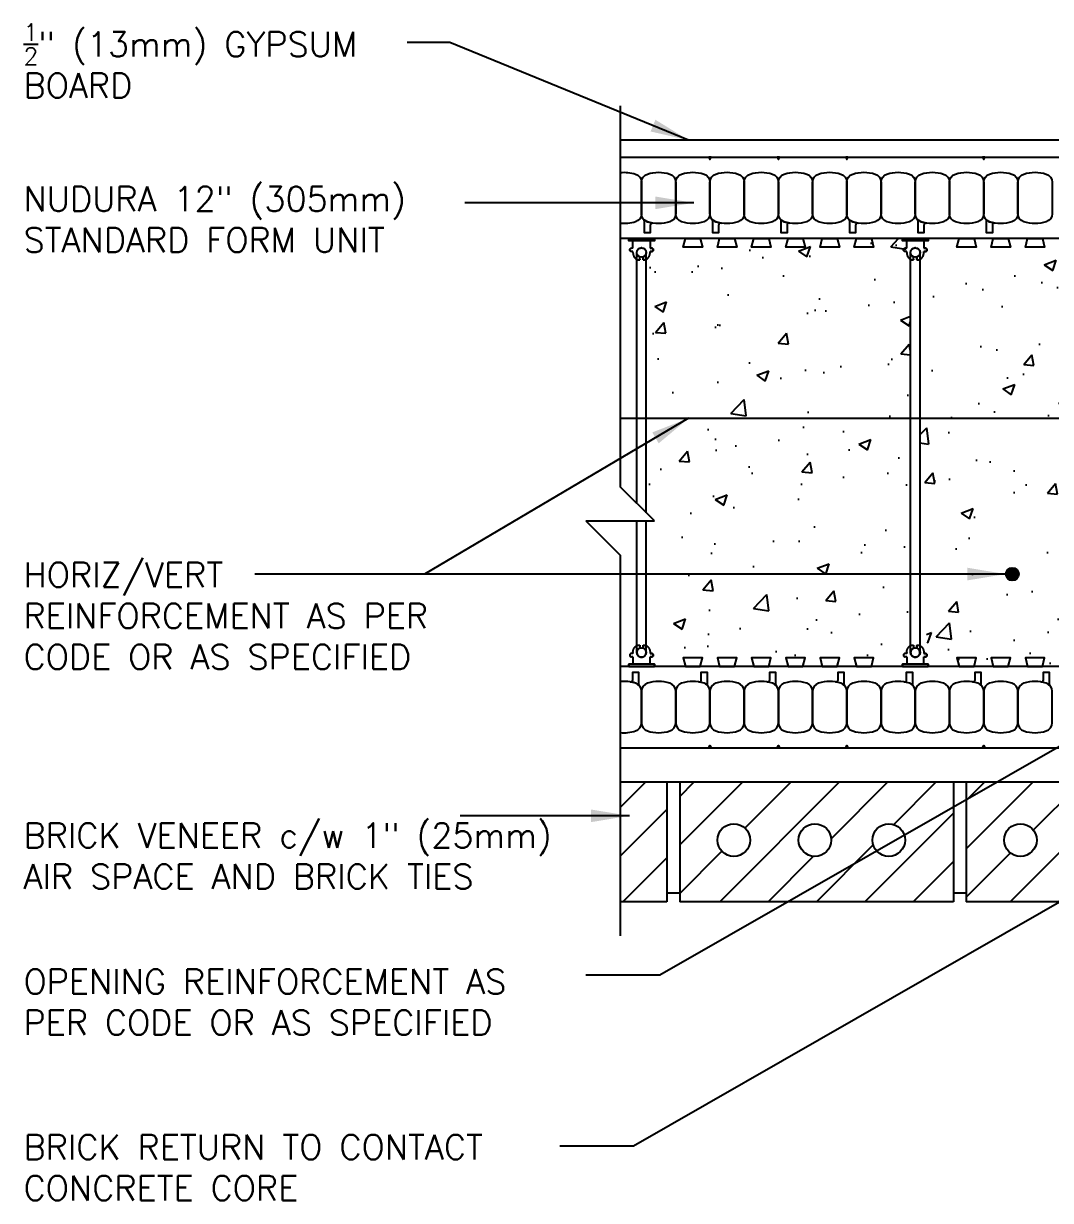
# Model space of a CAD drawing. Header units: inches. Extents: x 2870.9 to 2928.1, y 410.3 to 474.3.
# Drawn here: x 2870.89 to 2900.9, y 436 to 470.39 of the extents above; entities that cross this region are included whole.
import ezdxf

# ---------------------------------------------------------------- set-up
doc = ezdxf.new("R2010")
doc.units = ezdxf.units.IN
doc.header["$LTSCALE"] = 0.5
doc.header["$MEASUREMENT"] = 0
doc.layers.get('0').update_dxf_attribs({"linetype": 'CONTINUOUS'})
for name, color, linetype in [('HATCH', 12, 'CONTINUOUS'), ('LINE18', 9, 'CONTINUOUS'), ('line25', 2, 'CONTINUOUS'), ('LINE50', 5, 'CONTINUOUS'), ('LINE65', 3, 'CONTINUOUS'), ('LINE9', 9, 'CONTINUOUS'), ('TEXT', 4, 'CONTINUOUS')]:
    doc.layers.add(name, color=color, linetype=linetype)
doc.styles.add('DIM', font='romans.shx', dxfattribs={"width": 0.7})
doc.styles.get("Standard").update_dxf_attribs({"font": 'romans.shx'})
doc.dimstyles.new('ext_12', dxfattribs={"dimscale": 12, "dimtxt": 0.09375, "dimasz": 0.09375, "dimexe": 0.09375, "dimexo": 0.0625, "dimgap": 0.0625, "dimtad": 1, "dimdec": 1, "dimzin": 3, "dimdsep": 46, "dimlunit": 4, "dimtxsty": 'DIM', "dimcen": 0.09, "dimdle": 0.09375, "dimclrt": 4, "dimadec": 0, "dimazin": 0, "dimtfac": 1, "dimtdec": 1, "dimtmove": 2, "dimatfit": 3, "dimfxl": 0, "dimfrac": 2, "dimtolj": 1, "dimtzin": 0, "dimarcsym": 0})

# ---------------------------------------------------------------- blocks, each defined once
blk = doc.blocks.new('Connector')
blk.add_point((0.271, 0))
at = {"layer": 'LINE9'}
for p, q in [((0, 0.375), (0, -0.375)), ((0.062, -0.375), (0.062, 0.375)), ((0.281, 0.25), (0.062, 0.25))]:
    blk.add_line(p, q, dxfattribs=at)
for points, weights in [([(0.007, 0.375), (0.004, 0.375), (0, 0.375)], [1, 0.972587069138, 0.950305488115]), ([(0.327, 0.343), (0.308, 0.343), (0.281, 0.317), (0.281, 0.297)], [1, 0.85355339, 0.85355339, 1]), ([(0.328, 0.343), (0.327, 0.343), (0.327, 0.343)], [1, 0.70710678, 1]), ([(0.375, 0.297), (0.375, 0.317), (0.348, 0.343), (0.329, 0.343)], [1, 0.85355339, 0.85355339, 1]), ([(0.406, 0.25), (0.546, 0.25), (0.619, 0.131)], [0.958404415409, 0.794674173519, 0.864651571113]), ([(0.619, 0.052), (0.612, 0.049), (0.604, 0.049)], [0.83615024178, 0.892081430621, 1]), ([(0.281, -0.297), (0.281, -0.317), (0.308, -0.343), (0.327, -0.343)], [1, 0.85355339, 0.85355339, 1]), ([(0.327, -0.343), (0.281, -0.343), (0.281, -0.297)], [1, 0.70710678, 1]), ([(0.329, -0.343), (0.348, -0.343), (0.375, -0.317), (0.375, -0.297)], [1, 0.85355339, 0.85355339, 1]), ([(0.375, -0.297), (0.375, -0.343), (0.329, -0.343)], [1, 0.70710678, 1]), ([(0.619, -0.131), (0.546, -0.25), (0.406, -0.25)], [0.864651574428, 0.794674169686, 0.958404415195]), ([(0.604, -0.049), (0.612, -0.049), (0.619, -0.052)], [1, 0.89208144177, 0.836150253337]), ([(0, -0.375), (0.004, -0.375), (0.007, -0.375)], [0.950305488115, 0.972587069138, 1])]:
    blk.add_rational_spline(points, weights, degree=2, dxfattribs=at)
for points, degree in [([(0, 0.375), (0.002, 0.375), (0.005, 0.375), (0.007, 0.375)], 3), ([(0.007, 0.375), (0.021, 0.375), (0.051, 0.375), (0.062, 0.375), (0.062, 0.375)], 3), ([(0.281, 0.25), (0.281, 0.297)], 1), ([(0.327, 0.343), (0.327, 0.343), (0.328, 0.343), (0.328, 0.343)], 3), ([(0.328, 0.343), (0.329, 0.343), (0.329, 0.343), (0.329, 0.343)], 3), ([(0.375, 0.25), (0.375, 0.297)], 1), ([(0.406, 0.25), (0.375, 0.25)], 1), ([(0.604, 0.049), (0.532, 0.049)], 1), ([(0.604, 0.049), (0.609, 0.049), (0.614, 0.05), (0.619, 0.052)], 3), ([(0.619, 0.131), (0.619, 0.052)], 1), ([(0.062, -0.25), (0.281, -0.25)], 1), ([(0.281, -0.297), (0.281, -0.25)], 1), ([(0.281, -0.25), (0.281, -0.297)], 1), ([(0.328, -0.343), (0.328, -0.343), (0.327, -0.343), (0.327, -0.343)], 3), ([(0.329, -0.343), (0.329, -0.343), (0.329, -0.343), (0.328, -0.343)], 3), ([(0.375, -0.25), (0.375, -0.297)], 1), ([(0.375, -0.297), (0.375, -0.25)], 1), ([(0.406, -0.25), (0.375, -0.25)], 1), ([(0.532, -0.049), (0.604, -0.049)], 1), ([(0.604, -0.049), (0.58, -0.049), (0.556, -0.049), (0.532, -0.049)], 3), ([(0.619, -0.052), (0.614, -0.05), (0.609, -0.049), (0.604, -0.049)], 3), ([(0.619, -0.052), (0.619, -0.131)], 1), ([(0.007, -0.375), (0.005, -0.375), (0.002, -0.375), (0, -0.375)], 3), ([(0.062, -0.375), (0.062, -0.375), (0.051, -0.375), (0.021, -0.375), (0.007, -0.375)], 3)]:
    blk.add_open_spline(points, degree=degree, dxfattribs=at)
for points, weights, knots in [([(0.062, 0.375), (0.062, 0.375), (0.046, 0.375), (0.03, 0.375), (0.007, 0.375)], [0.868718858569, 0.861102746415, 1, 0.861102734288, 0.868718859898], [0, 0, 0, 0.5, 0.5, 1, 1, 1]), ([(0.532, 0.049), (0.472, 0.203), (0.333, 0.113), (0.157, 0), (0.333, -0.113), (0.472, -0.203), (0.532, -0.049)], [0.899508922286, 0.599718215298, 1, 0.54226024, 1, 0.599718224335, 0.899508908749], [0, 0, 0, 0.318112, 0.318112, 0.681888, 0.681888, 1, 1, 1]), ([(0.007, -0.375), (0.03, -0.375), (0.046, -0.375), (0.062, -0.375), (0.062, -0.375)], [0.868718859319, 0.861102739573, 1, 0.861102742958, 0.868718858948], [0, 0, 0, 0.5, 0.5, 1, 1, 1])]:
    blk.add_rational_spline(points, weights, degree=2, knots=knots, dxfattribs=at)
for points in [[(0.406, 0.25), (0.406, 0.25), (0.406, 0.25), (0.406, 0.25), (0.406, 0.25), (0.406, 0.25), (0.406, 0.25)], [(0.406, 0.25), (0.406, 0.25), (0.406, 0.25), (0.406, 0.25), (0.406, 0.25), (0.406, 0.25), (0.406, 0.25)], [(0.406, 0.25), (0.406, 0.25), (0.406, 0.25), (0.406, 0.25), (0.406, 0.25), (0.406, 0.25), (0.406, 0.25)], [(0.406, 0.25), (0.406, 0.25), (0.406, 0.25), (0.406, 0.25), (0.406, 0.25), (0.406, 0.25), (0.406, 0.25)], [(0.406, 0.25), (0.406, 0.25), (0.406, 0.25), (0.406, 0.25), (0.406, 0.25), (0.406, 0.25), (0.406, 0.25)], [(0.406, 0.25), (0.406, 0.25), (0.406, 0.25), (0.406, 0.25), (0.406, 0.25), (0.406, 0.25), (0.406, 0.25)], [(0.406, 0.25), (0.406, 0.25), (0.406, 0.25), (0.406, 0.25), (0.406, 0.25), (0.406, 0.25), (0.406, 0.25)], [(0.406, 0.25), (0.406, 0.25), (0.406, 0.25), (0.406, 0.25), (0.406, 0.25), (0.406, 0.25), (0.406, 0.25)], [(0.406, 0.25), (0.406, 0.25), (0.406, 0.25), (0.406, 0.25), (0.406, 0.25), (0.406, 0.25), (0.406, 0.25)], [(0.406, 0.25), (0.406, 0.25), (0.406, 0.25), (0.406, 0.25), (0.406, 0.25), (0.406, 0.25), (0.406, 0.25)], [(0.406, 0.25), (0.406, 0.25), (0.406, 0.25), (0.406, 0.25), (0.406, 0.25), (0.406, 0.25), (0.406, 0.25)], [(0.406, 0.25), (0.406, 0.25), (0.406, 0.25), (0.406, 0.25), (0.406, 0.25), (0.406, 0.25), (0.406, 0.25)], [(0.406, 0.25), (0.406, 0.25), (0.406, 0.25), (0.406, 0.25), (0.406, 0.25), (0.406, 0.25), (0.406, 0.25)], [(0.406, 0.25), (0.406, 0.25), (0.406, 0.25), (0.406, 0.25), (0.406, 0.25), (0.406, 0.25), (0.406, 0.25)], [(0.406, 0.25), (0.406, 0.25), (0.406, 0.25), (0.406, 0.25), (0.406, 0.25), (0.406, 0.25), (0.406, 0.25)], [(0.406, 0.25), (0.406, 0.25), (0.406, 0.25), (0.406, 0.25), (0.406, 0.25), (0.406, 0.25), (0.406, 0.25)], [(0.406, 0.25), (0.406, 0.25), (0.406, 0.25), (0.406, 0.25), (0.406, 0.25), (0.406, 0.25), (0.406, 0.25)], [(0.406, 0.25), (0.406, 0.25), (0.406, 0.25), (0.406, 0.25), (0.406, 0.25), (0.406, 0.25), (0.406, 0.25)], [(0.406, 0.25), (0.406, 0.25), (0.406, 0.25), (0.406, 0.25), (0.406, 0.25), (0.406, 0.25), (0.406, 0.25)], [(0.406, 0.25), (0.406, 0.25), (0.406, 0.25), (0.406, 0.25), (0.406, 0.25), (0.406, 0.25), (0.406, 0.25)], [(0.406, 0.25), (0.406, 0.25), (0.406, 0.25), (0.406, 0.25), (0.406, 0.25), (0.406, 0.25), (0.406, 0.25)], [(0.406, 0.25), (0.406, 0.25), (0.406, 0.25), (0.406, 0.25), (0.406, 0.25), (0.406, 0.25), (0.406, 0.25)], [(0.406, 0.25), (0.406, 0.25), (0.406, 0.25), (0.406, 0.25), (0.406, 0.25), (0.406, 0.25), (0.406, 0.25)], [(0.406, 0.25), (0.406, 0.25), (0.406, 0.25), (0.406, 0.25), (0.406, 0.25), (0.406, 0.25), (0.406, 0.25)], [(0.532, 0.049), (0.532, 0.049), (0.532, 0.049), (0.532, 0.049), (0.532, 0.049), (0.532, 0.049), (0.532, 0.049)], [(0.532, 0.049), (0.532, 0.049), (0.532, 0.049), (0.532, 0.049), (0.532, 0.049), (0.532, 0.049), (0.532, 0.049)], [(0.532, 0.049), (0.532, 0.049), (0.532, 0.049), (0.532, 0.049), (0.532, 0.049), (0.532, 0.049), (0.532, 0.049)], [(0.532, 0.049), (0.532, 0.049), (0.532, 0.049), (0.532, 0.049), (0.532, 0.049), (0.532, 0.049), (0.532, 0.049)], [(0.532, 0.049), (0.532, 0.049), (0.532, 0.049), (0.532, 0.049), (0.532, 0.049), (0.532, 0.049), (0.532, 0.049)], [(0.532, 0.049), (0.532, 0.049), (0.532, 0.049), (0.532, 0.049), (0.532, 0.049), (0.532, 0.049), (0.532, 0.049)], [(0.532, 0.049), (0.532, 0.049), (0.532, 0.049), (0.532, 0.049), (0.532, 0.049), (0.532, 0.049), (0.532, 0.049)], [(0.532, 0.049), (0.532, 0.049), (0.532, 0.049), (0.532, 0.049), (0.532, 0.049), (0.532, 0.049), (0.532, 0.049)], [(0.532, 0.049), (0.532, 0.049), (0.532, 0.049), (0.532, 0.049), (0.532, 0.049), (0.532, 0.049), (0.532, 0.049)], [(0.532, 0.049), (0.532, 0.049), (0.532, 0.049), (0.532, 0.049), (0.532, 0.049), (0.532, 0.049), (0.532, 0.049)], [(0.604, 0.049), (0.604, 0.049), (0.604, 0.049), (0.604, 0.049), (0.604, 0.049), (0.604, 0.049), (0.604, 0.049)], [(0.604, 0.049), (0.604, 0.049), (0.604, 0.049), (0.604, 0.049), (0.604, 0.049), (0.604, 0.049), (0.604, 0.049)], [(0.604, 0.049), (0.604, 0.049), (0.604, 0.049), (0.604, 0.049), (0.604, 0.049), (0.604, 0.049), (0.604, 0.049)], [(0.604, 0.049), (0.604, 0.049), (0.604, 0.049), (0.604, 0.049), (0.604, 0.049), (0.604, 0.049), (0.604, 0.049)], [(0.619, 0.131), (0.619, 0.131), (0.619, 0.131), (0.619, 0.131), (0.619, 0.131), (0.619, 0.131), (0.619, 0.131)], [(0.619, 0.131), (0.619, 0.131), (0.619, 0.131), (0.619, 0.131), (0.619, 0.131), (0.619, 0.131), (0.619, 0.131)], [(0.619, 0.131), (0.619, 0.131), (0.619, 0.131), (0.619, 0.131), (0.619, 0.131), (0.619, 0.131), (0.619, 0.131)], [(0.619, 0.131), (0.619, 0.131), (0.619, 0.131), (0.619, 0.131), (0.619, 0.131), (0.619, 0.131), (0.619, 0.131)], [(0.406, -0.25), (0.406, -0.25), (0.406, -0.25), (0.406, -0.25), (0.406, -0.25), (0.406, -0.25), (0.406, -0.25)], [(0.406, -0.25), (0.406, -0.25), (0.406, -0.25), (0.406, -0.25), (0.406, -0.25), (0.406, -0.25), (0.406, -0.25)], [(0.406, -0.25), (0.406, -0.25), (0.406, -0.25), (0.406, -0.25), (0.406, -0.25), (0.406, -0.25), (0.406, -0.25)], [(0.406, -0.25), (0.406, -0.25), (0.406, -0.25), (0.406, -0.25), (0.406, -0.25), (0.406, -0.25), (0.406, -0.25)], [(0.406, -0.25), (0.406, -0.25), (0.406, -0.25), (0.406, -0.25), (0.406, -0.25), (0.406, -0.25), (0.406, -0.25)], [(0.406, -0.25), (0.406, -0.25), (0.406, -0.25), (0.406, -0.25), (0.406, -0.25), (0.406, -0.25), (0.406, -0.25)], [(0.406, -0.25), (0.406, -0.25), (0.406, -0.25), (0.406, -0.25), (0.406, -0.25), (0.406, -0.25), (0.406, -0.25)], [(0.406, -0.25), (0.406, -0.25), (0.406, -0.25), (0.406, -0.25), (0.406, -0.25), (0.406, -0.25), (0.406, -0.25)], [(0.406, -0.25), (0.406, -0.25), (0.406, -0.25), (0.406, -0.25), (0.406, -0.25), (0.406, -0.25), (0.406, -0.25)], [(0.406, -0.25), (0.406, -0.25), (0.406, -0.25), (0.406, -0.25), (0.406, -0.25), (0.406, -0.25), (0.406, -0.25)], [(0.406, -0.25), (0.406, -0.25), (0.406, -0.25), (0.406, -0.25), (0.406, -0.25), (0.406, -0.25), (0.406, -0.25)], [(0.532, -0.049), (0.532, -0.049), (0.532, -0.049), (0.532, -0.049), (0.532, -0.049), (0.532, -0.049), (0.532, -0.049)], [(0.532, -0.049), (0.532, -0.049), (0.532, -0.049), (0.532, -0.049), (0.532, -0.049), (0.532, -0.049), (0.532, -0.049)], [(0.532, -0.049), (0.532, -0.049), (0.532, -0.049), (0.532, -0.049), (0.532, -0.049), (0.532, -0.049), (0.532, -0.049)], [(0.532, -0.049), (0.532, -0.049), (0.532, -0.049), (0.532, -0.049), (0.532, -0.049), (0.532, -0.049), (0.532, -0.049)], [(0.604, -0.049), (0.604, -0.049), (0.604, -0.049), (0.604, -0.049), (0.604, -0.049), (0.604, -0.049), (0.604, -0.049)], [(0.604, -0.049), (0.604, -0.049), (0.604, -0.049), (0.604, -0.049), (0.604, -0.049), (0.604, -0.049), (0.604, -0.049)], [(0.604, -0.049), (0.604, -0.049), (0.604, -0.049), (0.604, -0.049), (0.604, -0.049), (0.604, -0.049), (0.604, -0.049)], [(0.604, -0.049), (0.604, -0.049), (0.604, -0.049), (0.604, -0.049), (0.604, -0.049), (0.604, -0.049), (0.604, -0.049)], [(0.604, -0.049), (0.604, -0.049), (0.604, -0.049), (0.604, -0.049), (0.604, -0.049), (0.604, -0.049), (0.604, -0.049)], [(0.604, -0.049), (0.604, -0.049), (0.604, -0.049), (0.604, -0.049), (0.604, -0.049), (0.604, -0.049), (0.604, -0.049)], [(0.604, -0.049), (0.604, -0.049), (0.604, -0.049), (0.604, -0.049), (0.604, -0.049), (0.604, -0.049), (0.604, -0.049)], [(0.604, -0.049), (0.604, -0.049), (0.604, -0.049), (0.604, -0.049), (0.604, -0.049), (0.604, -0.049), (0.604, -0.049)], [(0.619, -0.131), (0.619, -0.131), (0.619, -0.131), (0.619, -0.131), (0.619, -0.131), (0.619, -0.131), (0.619, -0.131)], [(0.619, -0.131), (0.619, -0.131), (0.619, -0.131), (0.619, -0.131), (0.619, -0.131), (0.619, -0.131), (0.619, -0.131)], [(0.619, -0.131), (0.619, -0.131), (0.619, -0.131), (0.619, -0.131), (0.619, -0.131), (0.619, -0.131), (0.619, -0.131)], [(0.619, -0.131), (0.619, -0.131), (0.619, -0.131), (0.619, -0.131), (0.619, -0.131), (0.619, -0.131), (0.619, -0.131)]]:
    blk.add_open_spline(points, degree=3, knots=[0, 0, 0, 0, 1, 1, 1, 1, 1, 1, 1], dxfattribs=at)

msp = doc.modelspace()

# ---------------------------------------------------------------- hatches: boundary and pattern name
at = {"layer": 'HATCH'}
h = msp.add_hatch(dxfattribs=at)
h.set_pattern_fill('AR-CONC', color=256, scale=0.5)
h.set_pattern_definition([(50, (0, 0), (3.586301, -0.3137607), [0.375, -4.125]), (355, (0, 0), (-0.6937567, 3.7609607), [0.3, -3.3]), (100.45144, (0.299, -0.026), (2.8925442, 3.4472), [0.318701, -3.5057106]), (46.1842, (0, 1), (5.3362067, -0.8275964), [0.5625, -6.1875]), (96.63564, (0.4447, 0.931), (4.67331, 4.870593), [0.478052, -5.258569]), (351.18416, (0, 1), (4.67331, 4.870593), [0.45, -4.95]), (21, (0.5, 0.75), (2.9845353, -2.0130945), [0.375, -4.125]), (326, (0.5, 0.75), (1.2165767, 3.62575), [0.3, -3.3]), (71.45144, (0.7487, 0.5822), (4.201112, 1.6126558), [0.318701, -3.5057106]), (37.5, (0, 0), (0.0607993, 1.66446927), [0, -3.26, 0, -3.35, 0, -3.3125]), (7.5, (0, 0), (1.3153477, 1.9720586), [0, -1.91, 0, -3.185, 0, -1.2625]), (327.5, (-1.115, 0), (2.6691122, -0.11277436), [0, -1.25, 0, -3.9, 0, -5.175]), (317.5, (-1.615, 0), (2.9159308, 0.500525), [0, -1.625, 0, -2.59, 0, -3.675])])
h.paths.add_polyline_path([(2889.3251073, 464.1076087), (2896.5751088, 464.1076087), (2896.8094383, 463.4949906), (2896.8190792, 452.2264747), (2896.5751088, 451.6075761), (2889.3251073, 451.6076789), (2889.0906883, 455.8575761), (2889.3276461, 455.8575761), (2889.0906883, 456.0945339), (2889.0811368, 463.4887477)])
h.paths.add_polyline_path([(2897.3251073, 464.1076087), (2904.5751088, 464.1076087), (2904.8094383, 463.4949906), (2904.8190792, 452.2264747), (2904.5751088, 451.6075761), (2897.3251073, 451.6076789), (2897.0906883, 455.8575761), (2897.0906883, 456.0945339), (2897.0811368, 463.4887477)])
h.paths.add_polyline_path([(2905.3251073, 464.1001581), (2910.450108, 464.1001581), (2910.450108, 451.6075761), (2905.3251073, 451.6075761), (2905.0906883, 452.2202926), (2905.081137, 463.4887477)])
h = msp.add_hatch(dxfattribs=at)
h.set_pattern_fill('ANSI31', color=256, scale=8, style=0)
h.set_pattern_definition([(45, (2892.166, 447.0768), (-0.70711, 0.70711), [])])
h.paths.add_polyline_path([(2889.6911175, 448.2325761), (2888.3276461, 448.2325761), (2888.3276461, 444.7325761), (2889.6911175, 444.7325761)])
edge = h.paths.add_edge_path()
edge.add_arc((2904.5517888, 446.5342049), 0.4765505, 0, 360)
edge = h.paths.add_edge_path()
edge.add_arc((2902.3918248, 446.5342049), 0.4765505, 0, 360)
edge = h.paths.add_edge_path()
edge.add_arc((2900.0227154, 446.5342049), 0.4765505, 0, 360)
h.paths.add_polyline_path([(2906.4411175, 448.2325761), (2898.4411175, 448.2325761), (2898.4411175, 444.7325761), (2906.4411175, 444.7325761)])
edge = h.paths.add_edge_path()
edge.add_arc((2896.1767888, 446.5342049), 0.4765505, 0, 360)
edge = h.paths.add_edge_path()
edge.add_arc((2891.6477154, 446.5342049), 0.4765505, 0, 360)
edge = h.paths.add_edge_path()
edge.add_arc((2894.0168248, 446.5342049), 0.4765505, 0, 360)
h.paths.add_polyline_path([(2898.0661175, 448.2325761), (2890.0661175, 448.2325761), (2890.0661175, 444.7325761), (2898.0661175, 444.7325761)])
at = {"layer": 'LINE65'}
msp.add_hatch(color=256, dxfattribs=at).paths.add_polyline_path([(2899.9720393, 454.3027795, 1), (2899.5970393, 454.3027795, 1)])

# ---------------------------------------------------------------- linework, layer by layer
msp.add_circle((2896.9500633, 452.0136112), 0.140625)
at = {"layer": 'LINE18'}
for p, q in [((2888.8094383, 456.3757839), (2888.8094383, 463.7016112)), ((2889.0906883, 456.0945339), (2889.0906883, 463.7016112)), ((2888.8094383, 452.0136112), (2888.8094383, 455.8575761)), ((2889.0906883, 452.0136112), (2889.0906883, 455.8575761))]:
    msp.add_line(p, q, dxfattribs=at)
at = {"layer": 'LINE18', "flags": 128}
msp.add_lwpolyline([(2910.950108, 452.9825979), (2910.950108, 466.9825761), (2888.3276461, 466.9825761)], dxfattribs=at)
at = {"layer": 'LINE18'}
for centre in [(2888.9500633, 463.7016112), (2888.9500633, 452.0136112)]:
    msp.add_circle(centre, 0.140625, dxfattribs=at)
at = {"layer": 'line25'}
for p, q in [((2910.450108, 464.1075761), (2888.3276461, 464.1075761)), ((2906.8161175, 451.6075761), (2888.3276461, 451.6075761)), ((2888.3276461, 448.2325761), (2906.8161175, 448.2325761)), ((2889.6911175, 448.2325761), (2889.6911175, 444.7325761)), ((2890.0661175, 448.2325761), (2890.0661175, 444.7325761)), ((2890.0661175, 448.2325761), (2890.0661175, 444.7325761)), ((2898.0661175, 448.2325761), (2898.0661175, 444.7325761)), ((2898.4411175, 448.2325761), (2898.4411175, 444.7325761)), ((2898.4411175, 448.2325761), (2898.4411175, 444.7325761)), ((2890.0661175, 444.9825761), (2889.6911175, 444.9825761)), ((2898.4411175, 444.9825761), (2898.0661175, 444.9825761)), ((2889.6911175, 444.7325761), (2888.3276461, 444.7325761)), ((2898.0661175, 444.7325761), (2890.0661175, 444.7325761)), ((2906.4411175, 444.7325761), (2898.4411175, 444.7325761))]:
    msp.add_line(p, q, dxfattribs=at)
for points in [[(2890.668942, 464.1075761), (2890.731274, 463.8575761), (2890.168942, 463.8575761), (2890.231274, 464.1075761)], [(2891.668942, 464.1075761), (2891.731274, 463.8575761), (2891.168942, 463.8575761), (2891.231274, 464.1075761)], [(2892.668942, 464.1075761), (2892.731274, 463.8575761), (2892.168942, 463.8575761), (2892.231274, 464.1075761)], [(2893.668942, 464.1075761), (2893.731274, 463.8575761), (2893.168942, 463.8575761), (2893.231274, 464.1075761)], [(2894.668942, 464.1075761), (2894.731274, 463.8575761), (2894.168942, 463.8575761), (2894.231274, 464.1075761)], [(2895.668942, 464.1075761), (2895.731274, 463.8575761), (2895.168942, 463.8575761), (2895.231274, 464.1075761)], [(2898.668942, 464.1075761), (2898.731274, 463.8575761), (2898.168942, 463.8575761), (2898.231274, 464.1075761)], [(2899.668942, 464.1075761), (2899.731274, 463.8575761), (2899.168942, 463.8575761), (2899.231274, 464.1075761)], [(2900.668942, 464.1075761), (2900.731274, 463.8575761), (2900.168942, 463.8575761), (2900.231274, 464.1075761)], [(2890.668942, 451.6075761), (2890.731274, 451.8575761), (2890.168942, 451.8575761), (2890.231274, 451.6075761)], [(2891.668942, 451.6075761), (2891.731274, 451.8575761), (2891.168942, 451.8575761), (2891.231274, 451.6075761)], [(2892.668942, 451.6075761), (2892.731274, 451.8575761), (2892.168942, 451.8575761), (2892.231274, 451.6075761)], [(2893.668942, 451.6075761), (2893.731274, 451.8575761), (2893.168942, 451.8575761), (2893.231274, 451.6075761)], [(2894.668942, 451.6075761), (2894.731274, 451.8575761), (2894.168942, 451.8575761), (2894.231274, 451.6075761)], [(2895.668942, 451.6075761), (2895.731274, 451.8575761), (2895.168942, 451.8575761), (2895.231274, 451.6075761)], [(2898.668942, 451.6075761), (2898.731274, 451.8575761), (2898.168942, 451.8575761), (2898.231274, 451.6075761)], [(2899.668942, 451.6075761), (2899.731274, 451.8575761), (2899.168942, 451.8575761), (2899.231274, 451.6075761)], [(2900.668942, 451.6075761), (2900.731274, 451.8575761), (2900.168942, 451.8575761), (2900.231274, 451.6075761)]]:
    msp.add_lwpolyline(points, close=True, dxfattribs=at)
for centre in [(2891.6477154, 446.5342049), (2894.0168248, 446.5342049), (2896.1767888, 446.5342049), (2900.0227154, 446.5342049)]:
    msp.add_circle(centre, 0.4765505, dxfattribs=at)
at = {"layer": 'LINE50'}
for p, q in [((2888.3276461, 466.4825761), (2910.450108, 466.4825761)), ((2888.3276461, 449.2325761), (2906.4411175, 449.2325761))]:
    msp.add_line(p, q, dxfattribs=at)
at = {"layer": 'LINE65', "flags": 128}
msp.add_lwpolyline([(2888.3276461, 458.8576112), (2908.950108, 458.8576112)], dxfattribs=at)
at = {"layer": 'LINE65'}
msp.add_circle((2899.7845393, 454.3027795), 0.1875, dxfattribs=at)
at = {"layer": 'LINE9'}
for p, q in [((2888.3276461, 467.9825761), (2888.3276461, 456.8575761)), ((2896.8094383, 452.0136112), (2896.8094383, 463.7016112)), ((2897.0906883, 452.0136112), (2897.0906883, 463.7016112)), ((2889.3276461, 455.8575761), (2888.3276461, 456.8575761)), ((2887.3276461, 455.8575761), (2888.3276461, 454.8575761)), ((2887.3276461, 455.8575761), (2889.3276461, 455.8575761)), ((2888.3276461, 454.8575761), (2888.3276461, 443.7325761))]:
    msp.add_line(p, q, dxfattribs=at)
for points in [[(2890.918858, 466.4825761), (2890.950108, 466.4180913), (2890.981358, 466.4825761)], [(2892.918858, 466.4825761), (2892.950108, 466.4180913), (2892.981358, 466.4825761)], [(2894.918858, 466.4825761), (2894.950108, 466.4180913), (2894.981358, 466.4825761)], [(2898.918858, 466.4825761), (2898.950108, 466.4180913), (2898.981358, 466.4825761)], [(2890.918858, 449.2325761), (2890.950108, 449.2970609), (2890.981358, 449.2325761)], [(2892.918858, 449.2325761), (2892.950108, 449.2970609), (2892.981358, 449.2325761)], [(2894.918858, 449.2325761), (2894.950108, 449.2970609), (2894.981358, 449.2325761)], [(2898.918858, 449.2325761), (2898.950108, 449.2970609), (2898.981358, 449.2325761)]]:
    msp.add_lwpolyline(points, close=True, dxfattribs=at)
for points in [[(2888.3276461, 466.0379951, -0.1074814742), (2888.7770311, 465.9935299, -0.3253046293), (2888.950108, 465.7556584), (2888.950108, 464.8344938, -0.3253046293), (2888.7770311, 464.5966223, -0.1074814742), (2888.3276461, 464.5521571, -0.1074814742)], [(2888.3276461, 449.6771571, 0.1074814742), (2888.7770311, 449.7216223, 0.3253046293), (2888.950108, 449.9594938), (2888.950108, 450.8806584, 0.3253046293), (2888.7770311, 451.1185299, 0.1074814742), (2888.3276461, 451.1629951, 0.1074814742)]]:
    msp.add_lwpolyline(points, format="xyb", dxfattribs=at)
for points in [[(2889.7770311, 464.5966223, -0.1576707808), (2889.123185, 464.5966223, -0.3253046293), (2888.950108, 464.8344938), (2888.950108, 465.7556584, -0.3253046293), (2889.123185, 465.9935299, -0.1576707808), (2889.7770311, 465.9935299, -0.3253046293), (2889.950108, 465.7556584), (2889.950108, 464.8344938, -0.3253046293)], [(2890.7770311, 464.5966223, -0.1576707808), (2890.123185, 464.5966223, -0.3253046293), (2889.950108, 464.8344938), (2889.950108, 465.7556584, -0.3253046293), (2890.123185, 465.9935299, -0.1576707808), (2890.7770311, 465.9935299, -0.3253046293), (2890.950108, 465.7556584), (2890.950108, 464.8344938, -0.3253046293)], [(2891.7770311, 464.5966223, -0.1576707808), (2891.123185, 464.5966223, -0.3253046293), (2890.950108, 464.8344938), (2890.950108, 465.7556584, -0.3253046293), (2891.123185, 465.9935299, -0.1576707808), (2891.7770311, 465.9935299, -0.3253046293), (2891.950108, 465.7556584), (2891.950108, 464.8344938, -0.3253046293)], [(2892.7770311, 464.5966223, -0.1576707808), (2892.123185, 464.5966223, -0.3253046293), (2891.950108, 464.8344938), (2891.950108, 465.7556584, -0.3253046293), (2892.123185, 465.9935299, -0.1576707808), (2892.7770311, 465.9935299, -0.3253046293), (2892.950108, 465.7556584), (2892.950108, 464.8344938, -0.3253046293)], [(2893.7770311, 464.5966223, -0.1576707808), (2893.123185, 464.5966223, -0.3253046293), (2892.950108, 464.8344938), (2892.950108, 465.7556584, -0.3253046293), (2893.123185, 465.9935299, -0.1576707808), (2893.7770311, 465.9935299, -0.3253046293), (2893.950108, 465.7556584), (2893.950108, 464.8344938, -0.3253046293)], [(2894.7770311, 464.5966223, -0.1576707808), (2894.123185, 464.5966223, -0.3253046293), (2893.950108, 464.8344938), (2893.950108, 465.7556584, -0.3253046293), (2894.123185, 465.9935299, -0.1576707808), (2894.7770311, 465.9935299, -0.3253046293), (2894.950108, 465.7556584), (2894.950108, 464.8344938, -0.3253046293)], [(2895.7770311, 464.5966223, -0.1576707808), (2895.123185, 464.5966223, -0.3253046293), (2894.950108, 464.8344938), (2894.950108, 465.7556584, -0.3253046293), (2895.123185, 465.9935299, -0.1576707808), (2895.7770311, 465.9935299, -0.3253046293), (2895.950108, 465.7556584), (2895.950108, 464.8344938, -0.3253046293)], [(2896.7770311, 464.5966223, -0.1576707808), (2896.123185, 464.5966223, -0.3253046293), (2895.950108, 464.8344938), (2895.950108, 465.7556584, -0.3253046293), (2896.123185, 465.9935299, -0.1576707808), (2896.7770311, 465.9935299, -0.3253046293), (2896.950108, 465.7556584), (2896.950108, 464.8344938, -0.3253046293)], [(2897.7770311, 464.5966223, -0.1576707808), (2897.123185, 464.5966223, -0.3253046293), (2896.950108, 464.8344938), (2896.950108, 465.7556584, -0.3253046293), (2897.123185, 465.9935299, -0.1576707808), (2897.7770311, 465.9935299, -0.3253046293), (2897.950108, 465.7556584), (2897.950108, 464.8344938, -0.3253046293)], [(2898.7770311, 464.5966223, -0.1576707808), (2898.123185, 464.5966223, -0.3253046293), (2897.950108, 464.8344938), (2897.950108, 465.7556584, -0.3253046293), (2898.123185, 465.9935299, -0.1576707808), (2898.7770311, 465.9935299, -0.3253046293), (2898.950108, 465.7556584), (2898.950108, 464.8344938, -0.3253046293)], [(2899.7770311, 464.5966223, -0.1576707808), (2899.123185, 464.5966223, -0.3253046293), (2898.950108, 464.8344938), (2898.950108, 465.7556584, -0.3253046293), (2899.123185, 465.9935299, -0.1576707808), (2899.7770311, 465.9935299, -0.3253046293), (2899.950108, 465.7556584), (2899.950108, 464.8344938, -0.3253046293)], [(2900.7770311, 464.5966223, -0.1576707808), (2900.123185, 464.5966223, -0.3253046293), (2899.950108, 464.8344938), (2899.950108, 465.7556584, -0.3253046293), (2900.123185, 465.9935299, -0.1576707808), (2900.7770311, 465.9935299, -0.3253046293), (2900.950108, 465.7556584), (2900.950108, 464.8344938, -0.3253046293)], [(2889.123185, 464.5966223, 0.0372666955), (2889.2768804, 464.5592925, 0.463035607), (2889.2041905, 464.4976288), (2889.2041905, 464.2760304), (2889.0333588, 464.2760304), (2889.0333588, 464.6221238, 0.189002358), (2889.0167086, 464.6645978, 0.1284073578)], [(2891.123185, 464.5966223, 0.0372666955), (2891.2768804, 464.5592925, 0.463035607), (2891.2041905, 464.4976288), (2891.2041905, 464.2760304), (2891.0333588, 464.2760304), (2891.0333588, 464.6221238, 0.189002358), (2891.0167086, 464.6645978, 0.1284073578)], [(2893.123185, 464.5966223, 0.0372666955), (2893.2768804, 464.5592925, 0.463035607), (2893.2041905, 464.4976288), (2893.2041905, 464.2760304), (2893.0333588, 464.2760304), (2893.0333588, 464.6221238, 0.189002358), (2893.0167086, 464.6645978, 0.1284073578)], [(2895.123185, 464.5966223, 0.0372666955), (2895.2768804, 464.5592925, 0.463035607), (2895.2041905, 464.4976288), (2895.2041905, 464.2760304), (2895.0333588, 464.2760304), (2895.0333588, 464.6221238, 0.189002358), (2895.0167086, 464.6645978, 0.1284073578)], [(2897.123185, 464.5966223, 0.0372666955), (2897.2768804, 464.5592925, 0.463035607), (2897.2041905, 464.4976288), (2897.2041905, 464.2760304), (2897.0333588, 464.2760304), (2897.0333588, 464.6221238, 0.189002358), (2897.0167086, 464.6645978, 0.1284073578)], [(2899.123185, 464.5966223, 0.0372666955), (2899.2768804, 464.5592925, 0.463035607), (2899.2041905, 464.4976288), (2899.2041905, 464.2760304), (2899.0333588, 464.2760304), (2899.0333588, 464.6221238, 0.189002358), (2899.0167086, 464.6645978, 0.1284073578)], [(2888.7770311, 451.1185299, 0.0372666955), (2888.6233357, 451.1558596, 0.463035607), (2888.6960256, 451.2175234), (2888.6960256, 451.4391217), (2888.8668573, 451.4391217), (2888.8668573, 451.0930284, 0.189002358), (2888.8835074, 451.0505544, 0.1284073578)], [(2889.7770311, 451.1185299, 0.1576707808), (2889.123185, 451.1185299, 0.3253046293), (2888.950108, 450.8806584), (2888.950108, 449.9594938, 0.3253046293), (2889.123185, 449.7216223, 0.1576707808), (2889.7770311, 449.7216223, 0.3253046293), (2889.950108, 449.9594938), (2889.950108, 450.8806584, 0.3253046293)], [(2890.7770311, 451.1185299, 0.1576707808), (2890.123185, 451.1185299, 0.3253046293), (2889.950108, 450.8806584), (2889.950108, 449.9594938, 0.3253046293), (2890.123185, 449.7216223, 0.1576707808), (2890.7770311, 449.7216223, 0.3253046293), (2890.950108, 449.9594938), (2890.950108, 450.8806584, 0.3253046293)], [(2890.7770311, 451.1185299, 0.0372666955), (2890.6233357, 451.1558596, 0.463035607), (2890.6960256, 451.2175234), (2890.6960256, 451.4391217), (2890.8668573, 451.4391217), (2890.8668573, 451.0930284, 0.189002358), (2890.8835074, 451.0505544, 0.1284073578)], [(2891.7770311, 451.1185299, 0.1576707808), (2891.123185, 451.1185299, 0.3253046293), (2890.950108, 450.8806584), (2890.950108, 449.9594938, 0.3253046293), (2891.123185, 449.7216223, 0.1576707808), (2891.7770311, 449.7216223, 0.3253046293), (2891.950108, 449.9594938), (2891.950108, 450.8806584, 0.3253046293)], [(2892.7770311, 451.1185299, 0.1576707808), (2892.123185, 451.1185299, 0.3253046293), (2891.950108, 450.8806584), (2891.950108, 449.9594938, 0.3253046293), (2892.123185, 449.7216223, 0.1576707808), (2892.7770311, 449.7216223, 0.3253046293), (2892.950108, 449.9594938), (2892.950108, 450.8806584, 0.3253046293)], [(2892.7770311, 451.1185299, 0.0372666955), (2892.6233357, 451.1558596, 0.463035607), (2892.6960256, 451.2175234), (2892.6960256, 451.4391217), (2892.8668573, 451.4391217), (2892.8668573, 451.0930284, 0.189002358), (2892.8835074, 451.0505544, 0.1284073578)], [(2893.7770311, 451.1185299, 0.1576707808), (2893.123185, 451.1185299, 0.3253046293), (2892.950108, 450.8806584), (2892.950108, 449.9594938, 0.3253046293), (2893.123185, 449.7216223, 0.1576707808), (2893.7770311, 449.7216223, 0.3253046293), (2893.950108, 449.9594938), (2893.950108, 450.8806584, 0.3253046293)], [(2894.7770311, 451.1185299, 0.1576707808), (2894.123185, 451.1185299, 0.3253046293), (2893.950108, 450.8806584), (2893.950108, 449.9594938, 0.3253046293), (2894.123185, 449.7216223, 0.1576707808), (2894.7770311, 449.7216223, 0.3253046293), (2894.950108, 449.9594938), (2894.950108, 450.8806584, 0.3253046293)], [(2894.7770311, 451.1185299, 0.0372666955), (2894.6233357, 451.1558596, 0.463035607), (2894.6960256, 451.2175234), (2894.6960256, 451.4391217), (2894.8668573, 451.4391217), (2894.8668573, 451.0930284, 0.189002358), (2894.8835074, 451.0505544, 0.1284073578)], [(2895.7770311, 451.1185299, 0.1576707808), (2895.123185, 451.1185299, 0.3253046293), (2894.950108, 450.8806584), (2894.950108, 449.9594938, 0.3253046293), (2895.123185, 449.7216223, 0.1576707808), (2895.7770311, 449.7216223, 0.3253046293), (2895.950108, 449.9594938), (2895.950108, 450.8806584, 0.3253046293)], [(2896.7770311, 451.1185299, 0.1576707808), (2896.123185, 451.1185299, 0.3253046293), (2895.950108, 450.8806584), (2895.950108, 449.9594938, 0.3253046293), (2896.123185, 449.7216223, 0.1576707808), (2896.7770311, 449.7216223, 0.3253046293), (2896.950108, 449.9594938), (2896.950108, 450.8806584, 0.3253046293)], [(2896.7770311, 451.1185299, 0.0372666955), (2896.6233357, 451.1558596, 0.463035607), (2896.6960256, 451.2175234), (2896.6960256, 451.4391217), (2896.8668573, 451.4391217), (2896.8668573, 451.0930284, 0.189002358), (2896.8835074, 451.0505544, 0.1284073578)], [(2897.7770311, 451.1185299, 0.1576707808), (2897.123185, 451.1185299, 0.3253046293), (2896.950108, 450.8806584), (2896.950108, 449.9594938, 0.3253046293), (2897.123185, 449.7216223, 0.1576707808), (2897.7770311, 449.7216223, 0.3253046293), (2897.950108, 449.9594938), (2897.950108, 450.8806584, 0.3253046293)], [(2898.7770311, 451.1185299, 0.1576707808), (2898.123185, 451.1185299, 0.3253046293), (2897.950108, 450.8806584), (2897.950108, 449.9594938, 0.3253046293), (2898.123185, 449.7216223, 0.1576707808), (2898.7770311, 449.7216223, 0.3253046293), (2898.950108, 449.9594938), (2898.950108, 450.8806584, 0.3253046293)], [(2898.7770311, 451.1185299, 0.0372666955), (2898.6233357, 451.1558596, 0.463035607), (2898.6960256, 451.2175234), (2898.6960256, 451.4391217), (2898.8668573, 451.4391217), (2898.8668573, 451.0930284, 0.189002358), (2898.8835074, 451.0505544, 0.1284073578)], [(2899.7770311, 451.1185299, 0.1576707808), (2899.123185, 451.1185299, 0.3253046293), (2898.950108, 450.8806584), (2898.950108, 449.9594938, 0.3253046293), (2899.123185, 449.7216223, 0.1576707808), (2899.7770311, 449.7216223, 0.3253046293), (2899.950108, 449.9594938), (2899.950108, 450.8806584, 0.3253046293)], [(2900.7770311, 451.1185299, 0.1576707808), (2900.123185, 451.1185299, 0.3253046293), (2899.950108, 450.8806584), (2899.950108, 449.9594938, 0.3253046293), (2900.123185, 449.7216223, 0.1576707808), (2900.7770311, 449.7216223, 0.3253046293), (2900.950108, 449.9594938), (2900.950108, 450.8806584, 0.3253046293)], [(2900.7770311, 451.1185299, 0.0372666955), (2900.6233357, 451.1558596, 0.463035607), (2900.6960256, 451.2175234), (2900.6960256, 451.4391217), (2900.8668573, 451.4391217), (2900.8668573, 451.0930284, 0.189002358), (2900.8835074, 451.0505544, 0.1284073578)]]:
    msp.add_lwpolyline(points, format="xyb", close=True, dxfattribs=at)
msp.add_circle((2896.9500633, 463.7016112), 0.140625, dxfattribs=at)

# ---------------------------------------------------------------- block references
at = {"xscale": -1, "rotation": 90}
msp.add_blockref('Connector', (2896.950108, 464.1075761), dxfattribs=at)
at = {"rotation": 90}
msp.add_blockref('Connector', (2896.950108, 451.6076463), dxfattribs=at)
at = {"layer": 'LINE18', "xscale": -1, "rotation": 90}
msp.add_blockref('Connector', (2888.950108, 464.1075761), dxfattribs=at)
at = {"layer": 'LINE18', "rotation": 90}
msp.add_blockref('Connector', (2888.950108, 451.6076463), dxfattribs=at)

# ---------------------------------------------------------------- texts
at = {"layer": 'TEXT', "char_height": 0.72, "attachment_point": 4}
for s, insert, width in [('\\A1;{\\H0.70008x;\\S1/2;\\H1.429x;" (13mm) GYPSUM\\PBOARD}', (2870.8910685, 469.3066078), 17.176884001), ('\\A1;{\\H1.0004x;NUDURA 12" (305mm) STANDARD FORM UNIT}', (2870.8910685, 464.6674265), 17.176884001), ('\\A1;{\\H1.0004x;HORIZ/VERT REINFORCEMENT AS PER CODE OR AS SPECIFIED}', (2870.8910685, 453.084105), 14.940344242), ('\\A1;{\\H1.0004x;BRICK VENEER c/w 1" (25mm) AIR SPACE AND BRICK TIES}', (2870.8910685, 446.0697132), 17.176884001), ('\\A1;{\\H1.0004x;OPENING REINFORCEMENT AS PER CODE OR AS SPECIFIED}', (2870.8910685, 441.8005463), 17.176884001), ('\\A1;{\\H1.0004x;BRICK RETURN TO CONTACT CONCRETE CORE}', (2870.8910685, 436.9645762), 17.176884001)]:
    msp.add_mtext(s, dxfattribs=dict(at, insert=insert, width=width))

# ---------------------------------------------------------------- leaders
at = {"layer": 'TEXT'}
for points in [[(2890.3276461, 466.9825761), (2883.353419, 469.8381995), (2882.0972828, 469.8381995)], [(2890.4760055, 465.1533651), (2884.5264332, 465.1533651), (2883.7840719, 465.1533651)], [(2890.3276461, 458.8576112), (2882.6073941, 454.3061446)], [(2899.5970393, 454.3061446), (2882.6073941, 454.3061446), (2877.6499971, 454.3061446)], [(2908.762608, 453.6250036), (2889.4821847, 442.5828474), (2887.327895, 442.5828474)], [(2907.996103, 448.6357315), (2888.7156797, 437.5935753), (2886.5613899, 437.5935753)], [(2888.5968424, 447.242762), (2883.6555269, 447.242762)]]:
    msp.add_leader(points, dimstyle='ext_12', override={"dimgap": 0.0625, "dimtad": 0}, dxfattribs=at)

doc.saveas('drawing.dxf')
